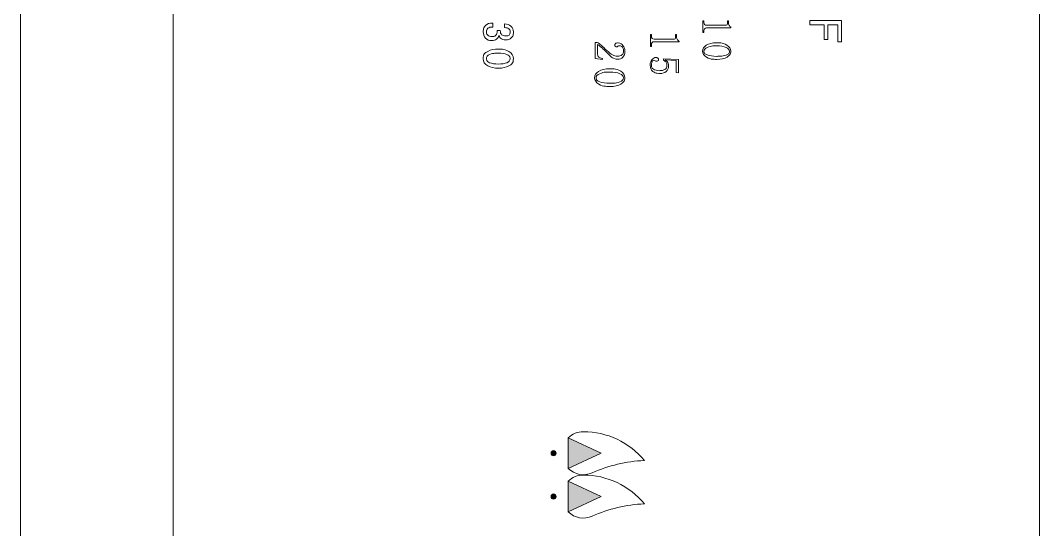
# Model space of a CAD drawing. Header units: millimetres. Extents: x 3104083 to 3173399, y -3165492 to -3044687.
# Drawn here: x 3124260.5 to 3124340.5, y -3155619.5 to -3155579.6 of the extents above; entities that cross this region are included whole.
import ezdxf

# ---------------------------------------------------------------- set-up
doc = ezdxf.new("R2010")
doc.units = ezdxf.units.MM
doc.header["$LTSCALE"] = 500
doc.header["$MEASUREMENT"] = 0
doc.layers.add('ZB_厨柜', color=7, linetype='CONTINUOUS')
doc.layers.add('电器', color=85, linetype='CONTINUOUS', lineweight=15)

# ---------------------------------------------------------------- blocks, each defined once
blk = doc.blocks.new('双灶具平面')
at = {"layer": '电器'}
for points in [[(216605.943, -106363.365), (216604.744, -106360.792), (216603.544, -106363.365)], [(216609.343, -106363.365), (216608.144, -106360.792), (216606.944, -106363.365)]]:
    blk.add_hatch(color=256, dxfattribs=at).paths.add_polyline_path(points)
h = blk.add_hatch(color=256, dxfattribs=at)
edge = h.paths.add_edge_path()
edge.add_arc((216604.744, -106364.516), 0.2, 191.45916, 508.6401)
edge.add_arc((216604.744, -106364.516), 0.2, 148.6401, 191.45916)
h = blk.add_hatch(color=256, dxfattribs=at)
edge = h.paths.add_edge_path()
edge.add_arc((216608.144, -106364.516), 0.2, 191.45916, 395.25863)
edge.add_arc((216608.144, -106364.516), 0.2, 35.25863, 191.45916)
for p, q in [((216860.644, -106326.366), (216400.644, -106326.366)), ((216603.544, -106363.365), (216604.744, -106360.792)), ((216605.943, -106363.365), (216604.744, -106360.792)), ((216606.944, -106363.365), (216608.144, -106360.792)), ((216609.343, -106363.365), (216608.144, -106360.792)), ((216603.544, -106363.365), (216605.943, -106363.365)), ((216606.944, -106363.365), (216609.343, -106363.365)), ((216860.644, -106394.366), (216400.644, -106394.366)), ((217004.644, -106406.366), (216256.644, -106406.366))]:
    blk.add_line(p, q, dxfattribs=at)
for centre in [(216604.744, -106364.516), (216608.144, -106364.516)]:
    blk.add_circle(centre, 0.2, dxfattribs=at)
for centre, radius, start, end in [((216609.261, -106362.179), 6.205, 129.47161, 180), ((216616.556, -106356.902), 11.25, 182.47988, 204.07061), ((216612.661, -106362.179), 6.205, 129.47161, 180), ((216619.956, -106356.902), 11.25, 182.47988, 204.07061), ((216604.744, -106362.179), 1.688, 315.31296, 24.07061), ((216608.144, -106362.179), 1.688, 315.31296, 24.07061), ((216604.744, -106362.179), 1.688, 180, 224.68704), ((216608.144, -106362.179), 1.688, 180, 224.68704)]:
    blk.add_arc(centre, radius, start, end, dxfattribs=at)
for points in [[(216570.804, -106344.398), (216570.804, -106344.398), (216570.804, -106341.919), (216570.804, -106341.919)], [(216570.804, -106341.919), (216570.804, -106341.919), (216572.477, -106341.919), (216572.477, -106341.919)], [(216572.477, -106342.211), (216572.477, -106342.211), (216571.133, -106342.211), (216571.133, -106342.211)], [(216571.133, -106342.211), (216571.133, -106342.211), (216571.133, -106342.979), (216571.133, -106342.979)], [(216572.477, -106341.919), (216572.477, -106341.919), (216572.477, -106342.211), (216572.477, -106342.211)], [(216571.133, -106342.979), (216571.133, -106342.979), (216572.296, -106342.979), (216572.296, -106342.979)], [(216572.296, -106342.979), (216572.296, -106342.979), (216572.296, -106343.272), (216572.296, -106343.272)], [(216572.296, -106343.272), (216572.296, -106343.272), (216571.133, -106343.272), (216571.133, -106343.272)], [(216571.133, -106343.272), (216571.133, -106343.272), (216571.133, -106344.398), (216571.133, -106344.398)], [(216571.133, -106344.398), (216571.133, -106344.398), (216570.804, -106344.398), (216570.804, -106344.398)], [(216570.826, -106350.871), (216570.826, -106350.871), (216570.826, -106350.795), (216570.826, -106350.795)], [(216570.826, -106350.795), (216570.826, -106350.795), (216570.94, -106350.795), (216570.94, -106350.795)], [(216571.054, -106350.871), (216571.054, -106350.871), (216570.826, -106350.871), (216570.826, -106350.871)], [(216570.94, -106350.795), (216571.041, -106350.795), (216571.123, -106350.778), (216571.186, -106350.744)], [(216571.148, -106350.903), (216571.127, -106350.882), (216571.096, -106350.871), (216571.054, -106350.871)], [(216571.18, -106350.985), (216571.18, -106350.951), (216571.169, -106350.924), (216571.148, -106350.903)], [(216571.18, -106352.514), (216571.18, -106352.514), (216571.18, -106350.985), (216571.18, -106350.985)], [(216571.186, -106350.744), (216571.249, -106350.711), (216571.298, -106350.66), (216571.331, -106350.592)], [(216571.331, -106350.592), (216571.331, -106350.592), (216571.382, -106350.592), (216571.382, -106350.592)], [(216571.382, -106350.592), (216571.382, -106350.592), (216571.382, -106352.514), (216571.382, -106352.514)], [(216573.21, -106350.706), (216573.092, -106350.706), (216572.992, -106350.797), (216572.913, -106350.978)], [(216570.826, -106352.792), (216570.826, -106352.792), (216570.826, -106352.716), (216570.826, -106352.716)], [(216570.826, -106352.716), (216570.826, -106352.716), (216570.94, -106352.716), (216570.94, -106352.716)], [(216571.749, -106352.792), (216571.749, -106352.792), (216570.826, -106352.792), (216570.826, -106352.792)], [(216570.94, -106352.716), (216571.024, -106352.716), (216571.085, -106352.699), (216571.123, -106352.665)], [(216571.123, -106352.665), (216571.161, -106352.632), (216571.18, -106352.581), (216571.18, -106352.514)], [(216571.382, -106352.514), (216571.382, -106352.581), (216571.403, -106352.632), (216571.445, -106352.665)], [(216571.445, -106352.665), (216571.487, -106352.699), (216571.547, -106352.716), (216571.623, -106352.716)], [(216571.623, -106352.716), (216571.623, -106352.716), (216571.749, -106352.716), (216571.749, -106352.716)], [(216571.749, -106352.716), (216571.749, -106352.716), (216571.749, -106352.792), (216571.749, -106352.792)], [(216573.21, -106352.817), (216573.024, -106352.817), (216572.868, -106352.72), (216572.742, -106352.526)], [(216573.671, -106352.52), (216573.549, -106352.718), (216573.395, -106352.817), (216573.21, -106352.817)], [(216571.905, -106354.946), (216571.905, -106354.946), (216571.905, -106354.869), (216571.905, -106354.869)], [(216571.905, -106354.869), (216571.905, -106354.869), (216572.021, -106354.869), (216572.021, -106354.869)], [(216572.138, -106354.946), (216572.138, -106354.946), (216571.905, -106354.946), (216571.905, -106354.946)], [(216572.021, -106354.869), (216572.125, -106354.869), (216572.209, -106354.851), (216572.273, -106354.817)], [(216572.234, -106354.979), (216572.213, -106354.957), (216572.181, -106354.946), (216572.138, -106354.946)], [(216572.267, -106355.062), (216572.267, -106355.028), (216572.256, -106355), (216572.234, -106354.979)], [(216572.267, -106356.623), (216572.267, -106356.623), (216572.267, -106355.062), (216572.267, -106355.062)], [(216572.273, -106354.817), (216572.338, -106354.783), (216572.387, -106354.731), (216572.421, -106354.662)], [(216572.421, -106354.662), (216572.421, -106354.662), (216572.473, -106354.662), (216572.473, -106354.662)], [(216572.473, -106354.662), (216572.473, -106354.662), (216572.473, -106356.623), (216572.473, -106356.623)], [(216573.797, -106355.875), (216573.797, -106355.875), (216573.861, -106354.701), (216573.861, -106354.701)], [(216573.861, -106354.701), (216573.861, -106354.701), (216574.92, -106354.701), (216574.92, -106354.701)], [(216573.947, -106354.894), (216573.947, -106354.894), (216573.9, -106355.746), (216573.9, -106355.746)], [(216574.88, -106354.894), (216574.88, -106354.894), (216573.947, -106354.894), (216573.947, -106354.894)], [(216574.92, -106354.701), (216574.92, -106354.701), (216574.88, -106354.894), (216574.88, -106354.894)], [(216573.913, -106355.888), (216573.913, -106355.888), (216573.797, -106355.875), (216573.797, -106355.875)], [(216573.9, -106355.746), (216573.986, -106355.625), (216574.07, -106355.552), (216574.152, -106355.526)], [(216574.107, -106355.668), (216574.038, -106355.702), (216573.973, -106355.776), (216573.913, -106355.888)], [(216574.152, -106355.526), (216574.234, -106355.5), (216574.317, -106355.488), (216574.403, -106355.488)], [(216574.403, -106355.488), (216574.567, -106355.488), (216574.7, -106355.55), (216574.803, -106355.675)], [(216572.021, -106356.829), (216572.108, -106356.829), (216572.17, -106356.812), (216572.209, -106356.778)], [(216572.209, -106356.778), (216572.247, -106356.743), (216572.267, -106356.692), (216572.267, -106356.623)], [(216572.473, -106356.623), (216572.473, -106356.692), (216572.495, -106356.743), (216572.537, -106356.778)], [(216572.537, -106356.778), (216572.58, -106356.812), (216572.641, -106356.829), (216572.719, -106356.829)], [(216571.905, -106356.907), (216571.905, -106356.907), (216571.905, -106356.829), (216571.905, -106356.829)], [(216571.905, -106356.829), (216571.905, -106356.829), (216572.021, -106356.829), (216572.021, -106356.829)], [(216572.847, -106356.907), (216572.847, -106356.907), (216571.905, -106356.907), (216571.905, -106356.907)], [(216572.719, -106356.829), (216572.719, -106356.829), (216572.847, -106356.829), (216572.847, -106356.829)], [(216572.847, -106356.829), (216572.847, -106356.829), (216572.847, -106356.907), (216572.847, -106356.907)], [(216573.607, -106359.517), (216573.607, -106359.354), (216573.571, -106359.23), (216573.499, -106359.145)], [(216575.293, -106359.03), (216575.166, -106359.03), (216575.06, -106359.127), (216574.975, -106359.321)], [(216575.617, -106359.321), (216575.545, -106359.127), (216575.437, -106359.03), (216575.293, -106359.03)], [(216573.161, -106360.329), (216573.314, -106360.175), (216573.427, -106360.031), (216573.499, -106359.896)], [(216573.499, -106359.896), (216573.571, -106359.76), (216573.607, -106359.634), (216573.607, -106359.517)], [(216573.762, -106359.814), (216573.713, -106359.923), (216573.634, -106360.026), (216573.526, -106360.126)], [(216572.525, -106361.086), (216572.57, -106361.005), (216572.644, -106360.901), (216572.748, -106360.775)], [(216572.924, -106360.741), (216572.784, -106360.899), (216572.701, -106361.005), (216572.674, -106361.059)], [(216572.748, -106360.775), (216572.852, -106360.649), (216572.99, -106360.5), (216573.161, -106360.329)], [(216573.526, -106360.126), (216573.264, -106360.378), (216573.064, -106360.584), (216572.924, -106360.741)], [(216573.675, -106360.964), (216573.729, -106360.901), (216573.765, -106360.807), (216573.783, -106360.68)], [(216573.783, -106360.68), (216573.783, -106360.68), (216573.864, -106360.68), (216573.864, -106360.68)], [(216573.864, -106360.68), (216573.864, -106360.68), (216573.783, -106361.262), (216573.783, -106361.262)], [(216572.525, -106361.262), (216572.525, -106361.262), (216572.525, -106361.086), (216572.525, -106361.086)], [(216573.783, -106361.262), (216573.783, -106361.262), (216572.525, -106361.262), (216572.525, -106361.262)], [(216572.674, -106361.059), (216572.674, -106361.059), (216573.472, -106361.059), (216573.472, -106361.059)], [(216573.472, -106361.059), (216573.553, -106361.059), (216573.621, -106361.027), (216573.675, -106360.964)], [(216575.293, -106361.29), (216575.094, -106361.29), (216574.927, -106361.185), (216574.792, -106360.978)], [(216575.786, -106360.971), (216575.656, -106361.183), (216575.491, -106361.29), (216575.293, -106361.29)], [(216571.056, -106368.361), (216571.074, -106368.154), (216571.14, -106367.987), (216571.252, -106367.861)], [(216571.354, -106368.361), (216571.354, -106368.361), (216571.056, -106368.361), (216571.056, -106368.361)], [(216571.456, -106368.03), (216571.397, -106368.107), (216571.363, -106368.217), (216571.354, -106368.361)], [(216571.597, -106368.7), (216571.741, -106368.7), (216571.847, -106368.664), (216571.915, -106368.592)], [(216571.597, -106368.93), (216571.597, -106368.93), (216571.597, -106368.7), (216571.597, -106368.7)], [(216572.246, -106368.612), (216572.193, -106368.698), (216572.102, -106368.763), (216571.976, -106368.808)], [(216574.216, -106368.848), (216574.216, -106368.56), (216574.182, -106368.334), (216574.115, -106368.172)], [(216574.365, -106368.017), (216574.482, -106368.247), (216574.541, -106368.524), (216574.541, -106368.848)], [(216571.198, -106369.857), (216571.067, -106369.735), (216571.002, -106369.548), (216571.002, -106369.295)], [(216571.002, -106369.295), (216571.002, -106369.295), (216571.313, -106369.295), (216571.313, -106369.295)], [(216571.313, -106369.295), (216571.313, -106369.467), (216571.347, -106369.591), (216571.415, -106369.668)], [(216571.955, -106369.039), (216571.888, -106368.966), (216571.768, -106368.93), (216571.597, -106368.93)], [(216571.976, -106368.808), (216572.102, -106368.835), (216572.201, -106368.899), (216572.273, -106368.997)], [(216572.382, -106369.363), (216572.382, -106369.571), (216572.317, -106369.735), (216572.186, -106369.857)], [(216572.273, -106368.997), (216572.346, -106369.097), (216572.382, -106369.219), (216572.382, -106369.363)], [(216574.115, -106369.532), (216574.182, -106369.365), (216574.216, -106369.137), (216574.216, -106368.848)], [(216574.541, -106368.848), (216574.541, -106369.174), (216574.482, -106369.453), (216574.365, -106369.688)]]:
    blk.add_open_spline(points, degree=3, dxfattribs=at)
for points, knots in [([(216572.742, -106352.526), (216572.616, -106352.332), (216572.552, -106352.059), (216572.552, -106351.705), (216572.552, -106351.705), (216572.552, -106351.376), (216572.613, -106351.111), (216572.736, -106350.909)], [0.125, 0.125, 0.125, 0.125, 0.25, 0.25, 0.25, 0.3125, 0.375, 0.375, 0.375, 0.375]), ([(216572.736, -106350.909), (216572.858, -106350.706), (216573.016, -106350.605), (216573.21, -106350.605), (216573.21, -106350.605), (216573.395, -106350.605), (216573.549, -106350.702), (216573.671, -106350.896)], [0.375, 0.375, 0.375, 0.375, 0.5, 0.5, 0.5, 0.5625, 0.625, 0.625, 0.625, 0.625]), ([(216572.913, -106350.978), (216572.832, -106351.159), (216572.792, -106351.402), (216572.792, -106351.705), (216572.792, -106351.705), (216572.792, -106352.025), (216572.832, -106352.274), (216572.913, -106352.451)], [0.125, 0.125, 0.125, 0.125, 0.25, 0.25, 0.25, 0.3125, 0.375, 0.375, 0.375, 0.375]), ([(216573.507, -106352.451), (216573.579, -106352.274), (216573.614, -106352.025), (216573.614, -106351.705), (216573.614, -106351.705), (216573.614, -106351.402), (216573.58, -106351.159), (216573.513, -106350.978), (216573.513, -106350.978), (216573.446, -106350.797), (216573.345, -106350.706), (216573.21, -106350.706)], [0.625, 0.625, 0.625, 0.625, 0.75, 0.75, 0.75, 0.8125, 0.875, 0.875, 0.875, 0.9375, 1, 1, 1, 1]), ([(216573.671, -106350.896), (216573.793, -106351.09), (216573.854, -106351.359), (216573.854, -106351.705), (216573.854, -106351.705), (216573.854, -106352.05), (216573.793, -106352.322), (216573.671, -106352.52)], [0.625, 0.625, 0.625, 0.625, 0.75, 0.75, 0.75, 0.8125, 0.875, 0.875, 0.875, 0.875]), ([(216572.913, -106352.451), (216572.992, -106352.627), (216573.092, -106352.716), (216573.21, -106352.716), (216573.21, -106352.716), (216573.336, -106352.716), (216573.435, -106352.627), (216573.507, -106352.451)], [0.375, 0.375, 0.375, 0.375, 0.5, 0.5, 0.5, 0.5625, 0.625, 0.625, 0.625, 0.625]), ([(216574.642, -106355.778), (216574.578, -106355.67), (216574.481, -106355.617), (216574.352, -106355.617), (216574.352, -106355.617), (216574.257, -106355.617), (216574.176, -106355.634), (216574.107, -106355.668)], [0.60714286, 0.60714286, 0.60714286, 0.60714286, 0.64285714, 0.64285714, 0.64285714, 0.66071429, 0.67857143, 0.67857143, 0.67857143, 0.67857143]), ([(216574.629, -106356.675), (216574.703, -106356.563), (216574.739, -106356.404), (216574.739, -106356.197), (216574.739, -106356.197), (216574.739, -106356.025), (216574.706, -106355.885), (216574.642, -106355.778)], [0.53571429, 0.53571429, 0.53571429, 0.53571429, 0.57142857, 0.57142857, 0.57142857, 0.58928571, 0.60714286, 0.60714286, 0.60714286, 0.60714286]), ([(216574.803, -106355.675), (216574.906, -106355.799), (216574.958, -106355.965), (216574.958, -106356.171), (216574.958, -106356.171), (216574.958, -106356.404), (216574.904, -106356.589), (216574.797, -106356.726)], [0.03571429, 0.03571429, 0.03571429, 0.03571429, 0.07142857, 0.07142857, 0.07142857, 0.08928571, 0.10714286, 0.10714286, 0.10714286, 0.10714286]), ([(216573.887, -106356.797), (216573.767, -106356.707), (216573.707, -106356.598), (216573.707, -106356.468), (216573.707, -106356.468), (216573.707, -106356.417), (216573.722, -106356.372), (216573.752, -106356.333)], [0.17857143, 0.17857143, 0.17857143, 0.17857143, 0.21428571, 0.21428571, 0.21428571, 0.23214286, 0.25, 0.25, 0.25, 0.25]), ([(216573.752, -106356.333), (216573.782, -106356.294), (216573.823, -106356.275), (216573.875, -106356.275), (216573.875, -106356.275), (216573.926, -106356.275), (216573.96, -106356.292), (216573.978, -106356.327)], [0.25, 0.25, 0.25, 0.25, 0.28571429, 0.28571429, 0.28571429, 0.30357143, 0.32142857, 0.32142857, 0.32142857, 0.32142857]), ([(216574.797, -106356.726), (216574.69, -106356.864), (216574.524, -106356.933), (216574.3, -106356.933), (216574.3, -106356.933), (216574.146, -106356.933), (216574.008, -106356.888), (216573.887, -106356.797)], [0.10714286, 0.10714286, 0.10714286, 0.10714286, 0.14285714, 0.14285714, 0.14285714, 0.16071429, 0.17857143, 0.17857143, 0.17857143, 0.17857143]), ([(216573.965, -106356.539), (216573.939, -106356.569), (216573.926, -106356.602), (216573.926, -106356.636), (216573.926, -106356.636), (216573.926, -106356.705), (216573.967, -106356.757), (216574.048, -106356.791)], [0.39285714, 0.39285714, 0.39285714, 0.39285714, 0.42857143, 0.42857143, 0.42857143, 0.44642857, 0.46428571, 0.46428571, 0.46428571, 0.46428571]), ([(216573.978, -106356.327), (216573.995, -106356.361), (216574.003, -106356.391), (216574.003, -106356.417), (216574.003, -106356.417), (216574.003, -106356.468), (216573.991, -106356.509), (216573.965, -106356.539)], [0.32142857, 0.32142857, 0.32142857, 0.32142857, 0.35714286, 0.35714286, 0.35714286, 0.375, 0.39285714, 0.39285714, 0.39285714, 0.39285714]), ([(216574.048, -106356.791), (216574.13, -106356.825), (216574.219, -106356.842), (216574.314, -106356.842), (216574.314, -106356.842), (216574.451, -106356.842), (216574.556, -106356.786), (216574.629, -106356.675)], [0.46428571, 0.46428571, 0.46428571, 0.46428571, 0.5, 0.5, 0.5, 0.51785714, 0.53571429, 0.53571429, 0.53571429, 0.53571429]), ([(216572.829, -106359.462), (216572.861, -106359.499), (216572.877, -106359.535), (216572.877, -106359.571), (216572.877, -106359.571), (216572.877, -106359.616), (216572.865, -106359.649), (216572.843, -106359.672), (216572.843, -106359.672), (216572.82, -106359.695), (216572.787, -106359.706), (216572.741, -106359.706), (216572.741, -106359.706), (216572.687, -106359.706), (216572.644, -106359.69), (216572.613, -106359.659), (216572.613, -106359.659), (216572.581, -106359.627), (216572.565, -106359.575), (216572.565, -106359.503), (216572.565, -106359.503), (216572.565, -106359.313), (216572.633, -106359.17), (216572.769, -106359.07)], [0.1724138, 0.1724138, 0.1724138, 0.1724138, 0.2068966, 0.2068966, 0.2068966, 0.2241379, 0.2413793, 0.2413793, 0.2413793, 0.2586207, 0.2758621, 0.2758621, 0.2758621, 0.2931034, 0.3103448, 0.3103448, 0.3103448, 0.3275862, 0.3448276, 0.3448276, 0.3448276, 0.362069, 0.3793103, 0.3793103, 0.3793103, 0.3793103]), ([(216572.769, -106359.07), (216572.904, -106358.971), (216573.048, -106358.921), (216573.201, -106358.921), (216573.201, -106358.921), (216573.417, -106358.921), (216573.578, -106358.976), (216573.681, -106359.084)], [0.37931034, 0.37931034, 0.37931034, 0.37931034, 0.4137931, 0.4137931, 0.4137931, 0.43103448, 0.44827586, 0.44827586, 0.44827586, 0.44827586]), ([(216572.897, -106359.104), (216572.82, -106359.163), (216572.782, -106359.237), (216572.782, -106359.327), (216572.782, -106359.327), (216572.782, -106359.381), (216572.798, -106359.427), (216572.829, -106359.462)], [0.10344828, 0.10344828, 0.10344828, 0.10344828, 0.13793103, 0.13793103, 0.13793103, 0.15517241, 0.17241379, 0.17241379, 0.17241379, 0.17241379]), ([(216573.499, -106359.145), (216573.427, -106359.059), (216573.318, -106359.016), (216573.174, -106359.016), (216573.174, -106359.016), (216573.066, -106359.016), (216572.974, -106359.046), (216572.897, -106359.104)], [0.03448276, 0.03448276, 0.03448276, 0.03448276, 0.06896552, 0.06896552, 0.06896552, 0.0862069, 0.10344828, 0.10344828, 0.10344828, 0.10344828]), ([(216573.681, -106359.084), (216573.785, -106359.192), (216573.837, -106359.327), (216573.837, -106359.489), (216573.837, -106359.489), (216573.837, -106359.598), (216573.812, -106359.706), (216573.762, -106359.814)], [0.44827586, 0.44827586, 0.44827586, 0.44827586, 0.48275862, 0.48275862, 0.48275862, 0.5, 0.51724138, 0.51724138, 0.51724138, 0.51724138]), ([(216574.785, -106359.246), (216574.916, -106359.03), (216575.085, -106358.921), (216575.293, -106358.921), (216575.293, -106358.921), (216575.491, -106358.921), (216575.656, -106359.025), (216575.786, -106359.233)], [0.375, 0.375, 0.375, 0.375, 0.5, 0.5, 0.5, 0.5625, 0.625, 0.625, 0.625, 0.625]), ([(216574.792, -106360.978), (216574.657, -106360.771), (216574.589, -106360.478), (216574.589, -106360.098), (216574.589, -106360.098), (216574.589, -106359.747), (216574.654, -106359.463), (216574.785, -106359.246)], [0.125, 0.125, 0.125, 0.125, 0.25, 0.25, 0.25, 0.3125, 0.375, 0.375, 0.375, 0.375]), ([(216574.975, -106359.321), (216574.889, -106359.515), (216574.846, -106359.774), (216574.846, -106360.098), (216574.846, -106360.098), (216574.846, -106360.441), (216574.889, -106360.708), (216574.975, -106360.897)], [0.125, 0.125, 0.125, 0.125, 0.25, 0.25, 0.25, 0.3125, 0.375, 0.375, 0.375, 0.375]), ([(216575.611, -106360.897), (216575.687, -106360.708), (216575.726, -106360.441), (216575.726, -106360.098), (216575.726, -106360.098), (216575.726, -106359.774), (216575.689, -106359.515), (216575.617, -106359.321)], [0.625, 0.625, 0.625, 0.625, 0.75, 0.75, 0.75, 0.8125, 0.875, 0.875, 0.875, 0.875]), ([(216575.786, -106359.233), (216575.917, -106359.44), (216575.982, -106359.729), (216575.982, -106360.098), (216575.982, -106360.098), (216575.982, -106360.468), (216575.917, -106360.76), (216575.786, -106360.971)], [0.625, 0.625, 0.625, 0.625, 0.75, 0.75, 0.75, 0.8125, 0.875, 0.875, 0.875, 0.875]), ([(216574.975, -106360.897), (216575.06, -106361.086), (216575.166, -106361.181), (216575.293, -106361.181), (216575.293, -106361.181), (216575.428, -106361.181), (216575.534, -106361.086), (216575.611, -106360.897)], [0.375, 0.375, 0.375, 0.375, 0.5, 0.5, 0.5, 0.5625, 0.625, 0.625, 0.625, 0.625]), ([(216571.252, -106367.861), (216571.365, -106367.734), (216571.516, -106367.671), (216571.705, -106367.671), (216571.705, -106367.671), (216571.904, -106367.671), (216572.057, -106367.728), (216572.165, -106367.841)], [0.74074074, 0.74074074, 0.74074074, 0.74074074, 0.77777778, 0.77777778, 0.77777778, 0.7962963, 0.81481481, 0.81481481, 0.81481481, 0.81481481]), ([(216571.942, -106368.01), (216571.892, -106367.947), (216571.814, -106367.915), (216571.705, -106367.915), (216571.705, -106367.915), (216571.598, -106367.915), (216571.514, -106367.953), (216571.456, -106368.03)], [0.55555556, 0.55555556, 0.55555556, 0.55555556, 0.59259259, 0.59259259, 0.59259259, 0.61111111, 0.62962963, 0.62962963, 0.62962963, 0.62962963]), ([(216572.165, -106367.841), (216572.273, -106367.953), (216572.328, -106368.091), (216572.328, -106368.253), (216572.328, -106368.253), (216572.328, -106368.407), (216572.301, -106368.526), (216572.246, -106368.612)], [0.81481481, 0.81481481, 0.81481481, 0.81481481, 0.85185185, 0.85185185, 0.85185185, 0.87037037, 0.88888889, 0.88888889, 0.88888889, 0.88888889]), ([(216573.222, -106368.017), (216573.344, -106367.786), (216573.536, -106367.671), (216573.797, -106367.671), (216573.797, -106367.671), (216574.059, -106367.671), (216574.248, -106367.786), (216574.365, -106368.017)], [0.625, 0.625, 0.625, 0.625, 0.75, 0.75, 0.75, 0.8125, 0.875, 0.875, 0.875, 0.875]), ([(216574.115, -106368.172), (216574.047, -106368.01), (216573.942, -106367.928), (216573.797, -106367.928), (216573.797, -106367.928), (216573.653, -106367.928), (216573.544, -106368.01), (216573.472, -106368.172)], [0.125, 0.125, 0.125, 0.125, 0.25, 0.25, 0.25, 0.3125, 0.375, 0.375, 0.375, 0.375]), ([(216571.915, -106368.592), (216571.982, -106368.52), (216572.017, -106368.412), (216572.017, -106368.267), (216572.017, -106368.267), (216572.017, -106368.159), (216571.992, -106368.073), (216571.942, -106368.01)], [0.48148148, 0.48148148, 0.48148148, 0.48148148, 0.51851852, 0.51851852, 0.51851852, 0.53703704, 0.55555556, 0.55555556, 0.55555556, 0.55555556]), ([(216573.222, -106369.688), (216573.1, -106369.453), (216573.039, -106369.174), (216573.039, -106368.848), (216573.039, -106368.848), (216573.039, -106368.524), (216573.1, -106368.247), (216573.222, -106368.017)], [0.375, 0.375, 0.375, 0.375, 0.5, 0.5, 0.5, 0.5625, 0.625, 0.625, 0.625, 0.625]), ([(216573.472, -106368.172), (216573.4, -106368.334), (216573.364, -106368.56), (216573.364, -106368.848), (216573.364, -106368.848), (216573.364, -106369.137), (216573.4, -106369.365), (216573.472, -106369.532)], [0.375, 0.375, 0.375, 0.375, 0.5, 0.5, 0.5, 0.5625, 0.625, 0.625, 0.625, 0.625]), ([(216571.962, -106369.674), (216572.025, -106369.602), (216572.057, -106369.489), (216572.057, -106369.336), (216572.057, -106369.336), (216572.057, -106369.21), (216572.023, -106369.111), (216571.955, -106369.039)], [0.2962963, 0.2962963, 0.2962963, 0.2962963, 0.33333333, 0.33333333, 0.33333333, 0.35185185, 0.37037037, 0.37037037, 0.37037037, 0.37037037]), ([(216573.472, -106369.532), (216573.544, -106369.699), (216573.653, -106369.783), (216573.797, -106369.783), (216573.797, -106369.783), (216573.942, -106369.783), (216574.047, -106369.699), (216574.115, -106369.532)], [0.625, 0.625, 0.625, 0.625, 0.75, 0.75, 0.75, 0.8125, 0.875, 0.875, 0.875, 0.875]), ([(216572.186, -106369.857), (216572.055, -106369.979), (216571.89, -106370.04), (216571.692, -106370.04), (216571.692, -106370.04), (216571.494, -106370.04), (216571.329, -106369.979), (216571.198, -106369.857)], [0.03703704, 0.03703704, 0.03703704, 0.03703704, 0.07407407, 0.07407407, 0.07407407, 0.09259259, 0.11111111, 0.11111111, 0.11111111, 0.11111111]), ([(216571.415, -106369.668), (216571.482, -106369.745), (216571.575, -106369.783), (216571.692, -106369.783), (216571.692, -106369.783), (216571.809, -106369.783), (216571.899, -106369.746), (216571.962, -106369.674)], [0.22222222, 0.22222222, 0.22222222, 0.22222222, 0.25925926, 0.25925926, 0.25925926, 0.27777778, 0.2962963, 0.2962963, 0.2962963, 0.2962963]), ([(216574.365, -106369.688), (216574.248, -106369.922), (216574.059, -106370.04), (216573.797, -106370.04), (216573.797, -106370.04), (216573.536, -106370.04), (216573.344, -106369.922), (216573.222, -106369.688)], [0.125, 0.125, 0.125, 0.125, 0.25, 0.25, 0.25, 0.3125, 0.375, 0.375, 0.375, 0.375])]:
    blk.add_open_spline(points, degree=3, knots=knots, dxfattribs=at)

msp = doc.modelspace()

# ---------------------------------------------------------------- block references
at = {"layer": 'ZB_厨柜', "color": 253, "rotation": 270}
msp.add_blockref('双灶具平面', (3230666.904, -2939008.764, 0), dxfattribs=at)

doc.saveas('drawing.dxf')
